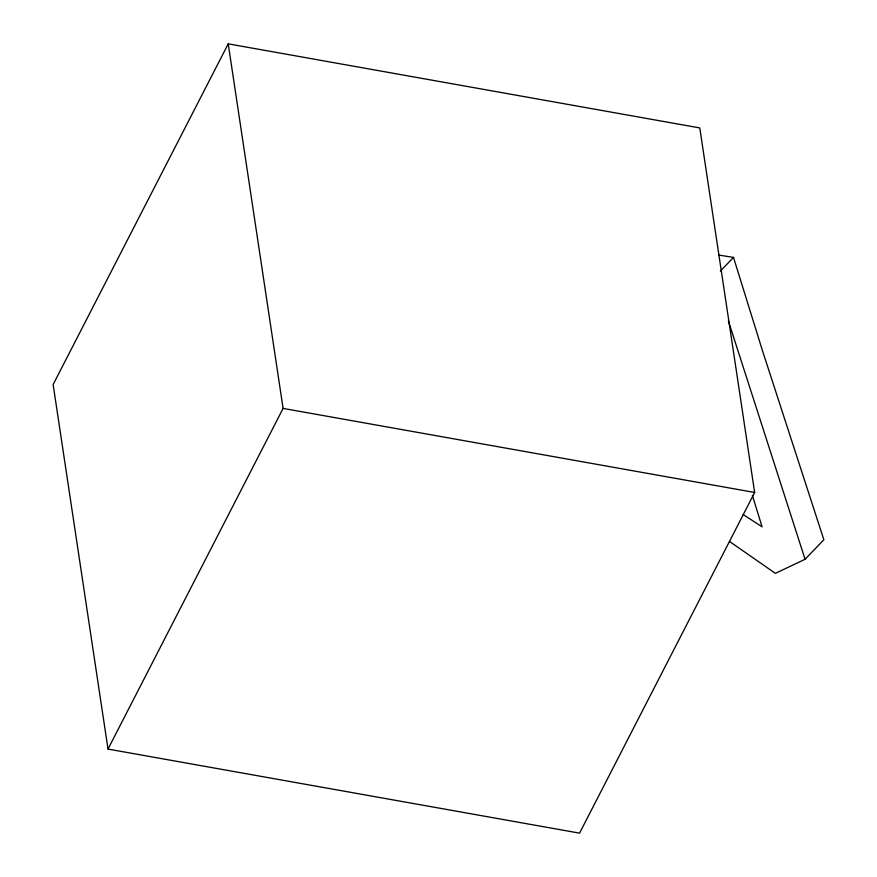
<?xml version="1.0" encoding="UTF-8"?>
<svg xmlns="http://www.w3.org/2000/svg" width="877" height="877" viewBox="0 0 877 877"><rect width="100%" height="100%" fill="white"/><g stroke="black" fill="none" stroke-linecap="round" stroke-linejoin="round"><path stroke-width="1.32" d="M228.228 43.85L53.135 384.532L108.014 749.079L579.565 833.15L754.648 492.468L699.78 127.921L228.228 43.85L283.096 408.408L108.014 749.079M720.357 271.081L733.512 257.41L762.453 350.625L823.865 539.75L805.064 559.274L775.378 573.339L729.445 541.416M719.129 255.108L733.512 257.41M283.096 408.408L754.648 492.468M743.137 514.536L762.091 526.825L752.389 495.461M805.064 559.274L728.381 320.949"/></g></svg>
